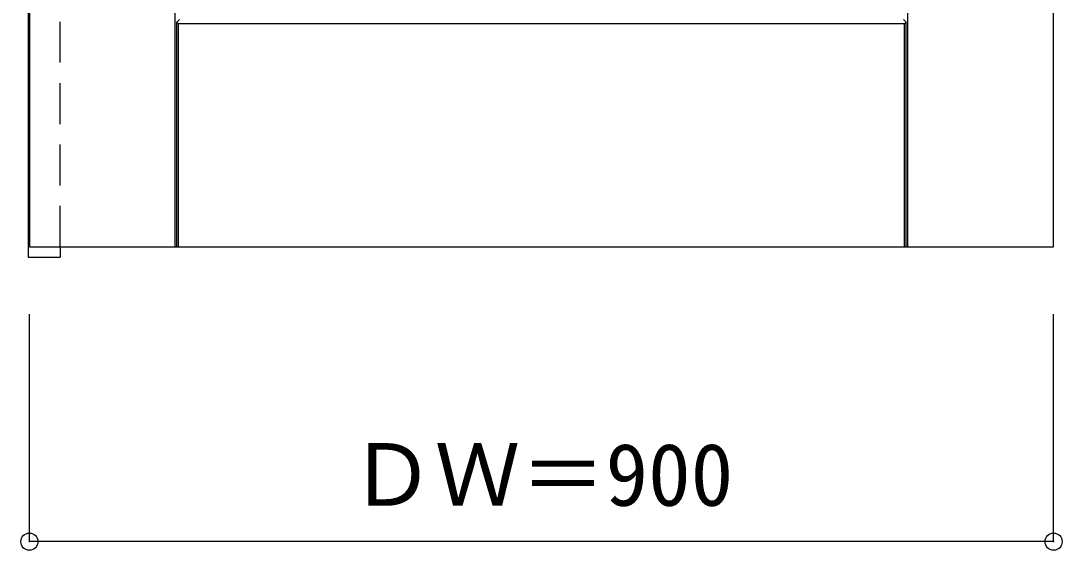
# Model space of a CAD drawing. Units: millimetres, scale not verified. Extents: x -6000 to 5700, y -4307 to 4175.
# Drawn here: x -4016 to -3102, y 1160 to 1626 of the extents above; entities that cross this region are included whole.
import ezdxf
from ezdxf.enums import TextEntityAlignment as Align

# ---------------------------------------------------------------- set-up
doc = ezdxf.new("R2010")
doc.units = ezdxf.units.MM
doc.header["$LTSCALE"] = 30
doc.header["$PDMODE"] = 32
doc.header["$PDSIZE"] = 15
doc.linetypes.add('DASHED1', pattern=[1.8, 1.2, -0.6])
for name, color, linetype in [('0-2_扉', 3, 'Continuous'), ('0-3_仕上げ', 3, 'Continuous'), ('0-4_枠', 3, 'Continuous'), ('0-B_寸法', 4, 'Continuous')]:
    doc.layers.add(name, color=color, linetype=linetype)
doc.styles.add('ＭＳ ゴシック', font='')
doc.styles.get('ＭＳ ゴシック').set_extended_font_data('MS Gothic')

msp = doc.modelspace()

# ---------------------------------------------------------------- linework, layer by layer
at = {"layer": '0-2_扉'}
msp.add_line((-4009, 3410), (-4009, 1427), dxfattribs=at)
msp.add_lwpolyline([(-4009, 1427), (-3109, 1427), (-3109, 3410)], dxfattribs=at)
at = {"layer": '0-3_仕上げ', "color": 7}
for p, q in [((-3881, 1427), (-3881, 3410)), ((-3237, 1427), (-3237, 3410)), ((-3879.5, 1427), (-3879.5, 1624.5)), ((-3878, 1427), (-3878, 1623)), ((-3240, 1623), (-3878, 1623)), ((-3241, 1627), (-3238.5, 1624.5)), ((-3240, 1623), (-3238.5, 1624.5)), ((-3240, 1427), (-3240, 1623)), ((-3238.5, 1427), (-3238.5, 1624.5))]:
    msp.add_line(p, q, dxfattribs=at)
msp.add_lwpolyline([(-3878, 1623), (-3879.5, 1624.5), (-3877, 1627)], dxfattribs=at)
at = {"layer": '0-4_枠'}
for p, q in [((-4010, 3415), (-4010, 1418)), ((-3982, 1427), (-3982, 1418)), ((-4010, 1418), (-3982, 1418))]:
    msp.add_line(p, q, dxfattribs=at)
at = {"layer": '0-4_枠', "color": 4, "linetype": 'DASHED1'}
msp.add_line((-3982, 1427), (-3982, 3410), dxfattribs=at)
at = {"layer": '0-B_寸法'}
for p, q in [((-4009, 1168), (-4009, 1368)), ((-3109, 1168), (-3109, 1368)), ((-3109, 1168), (-4009, 1168))]:
    msp.add_line(p, q, dxfattribs=at)
at = {"layer": '0-B_寸法', "color": 7}
for p in [(-4009, 1168), (-3109, 1168)]:
    msp.add_point(p, dxfattribs=at)

# ---------------------------------------------------------------- texts
at = {"layer": '0-B_寸法', "color": 7, "style": 'ＭＳ ゴシック'}
msp.add_text('ＤＷ＝900', height=54.99, dxfattribs=at).set_placement((-3727.75, 1183), align=Align.BOTTOM_LEFT)

doc.saveas('drawing.dxf')
